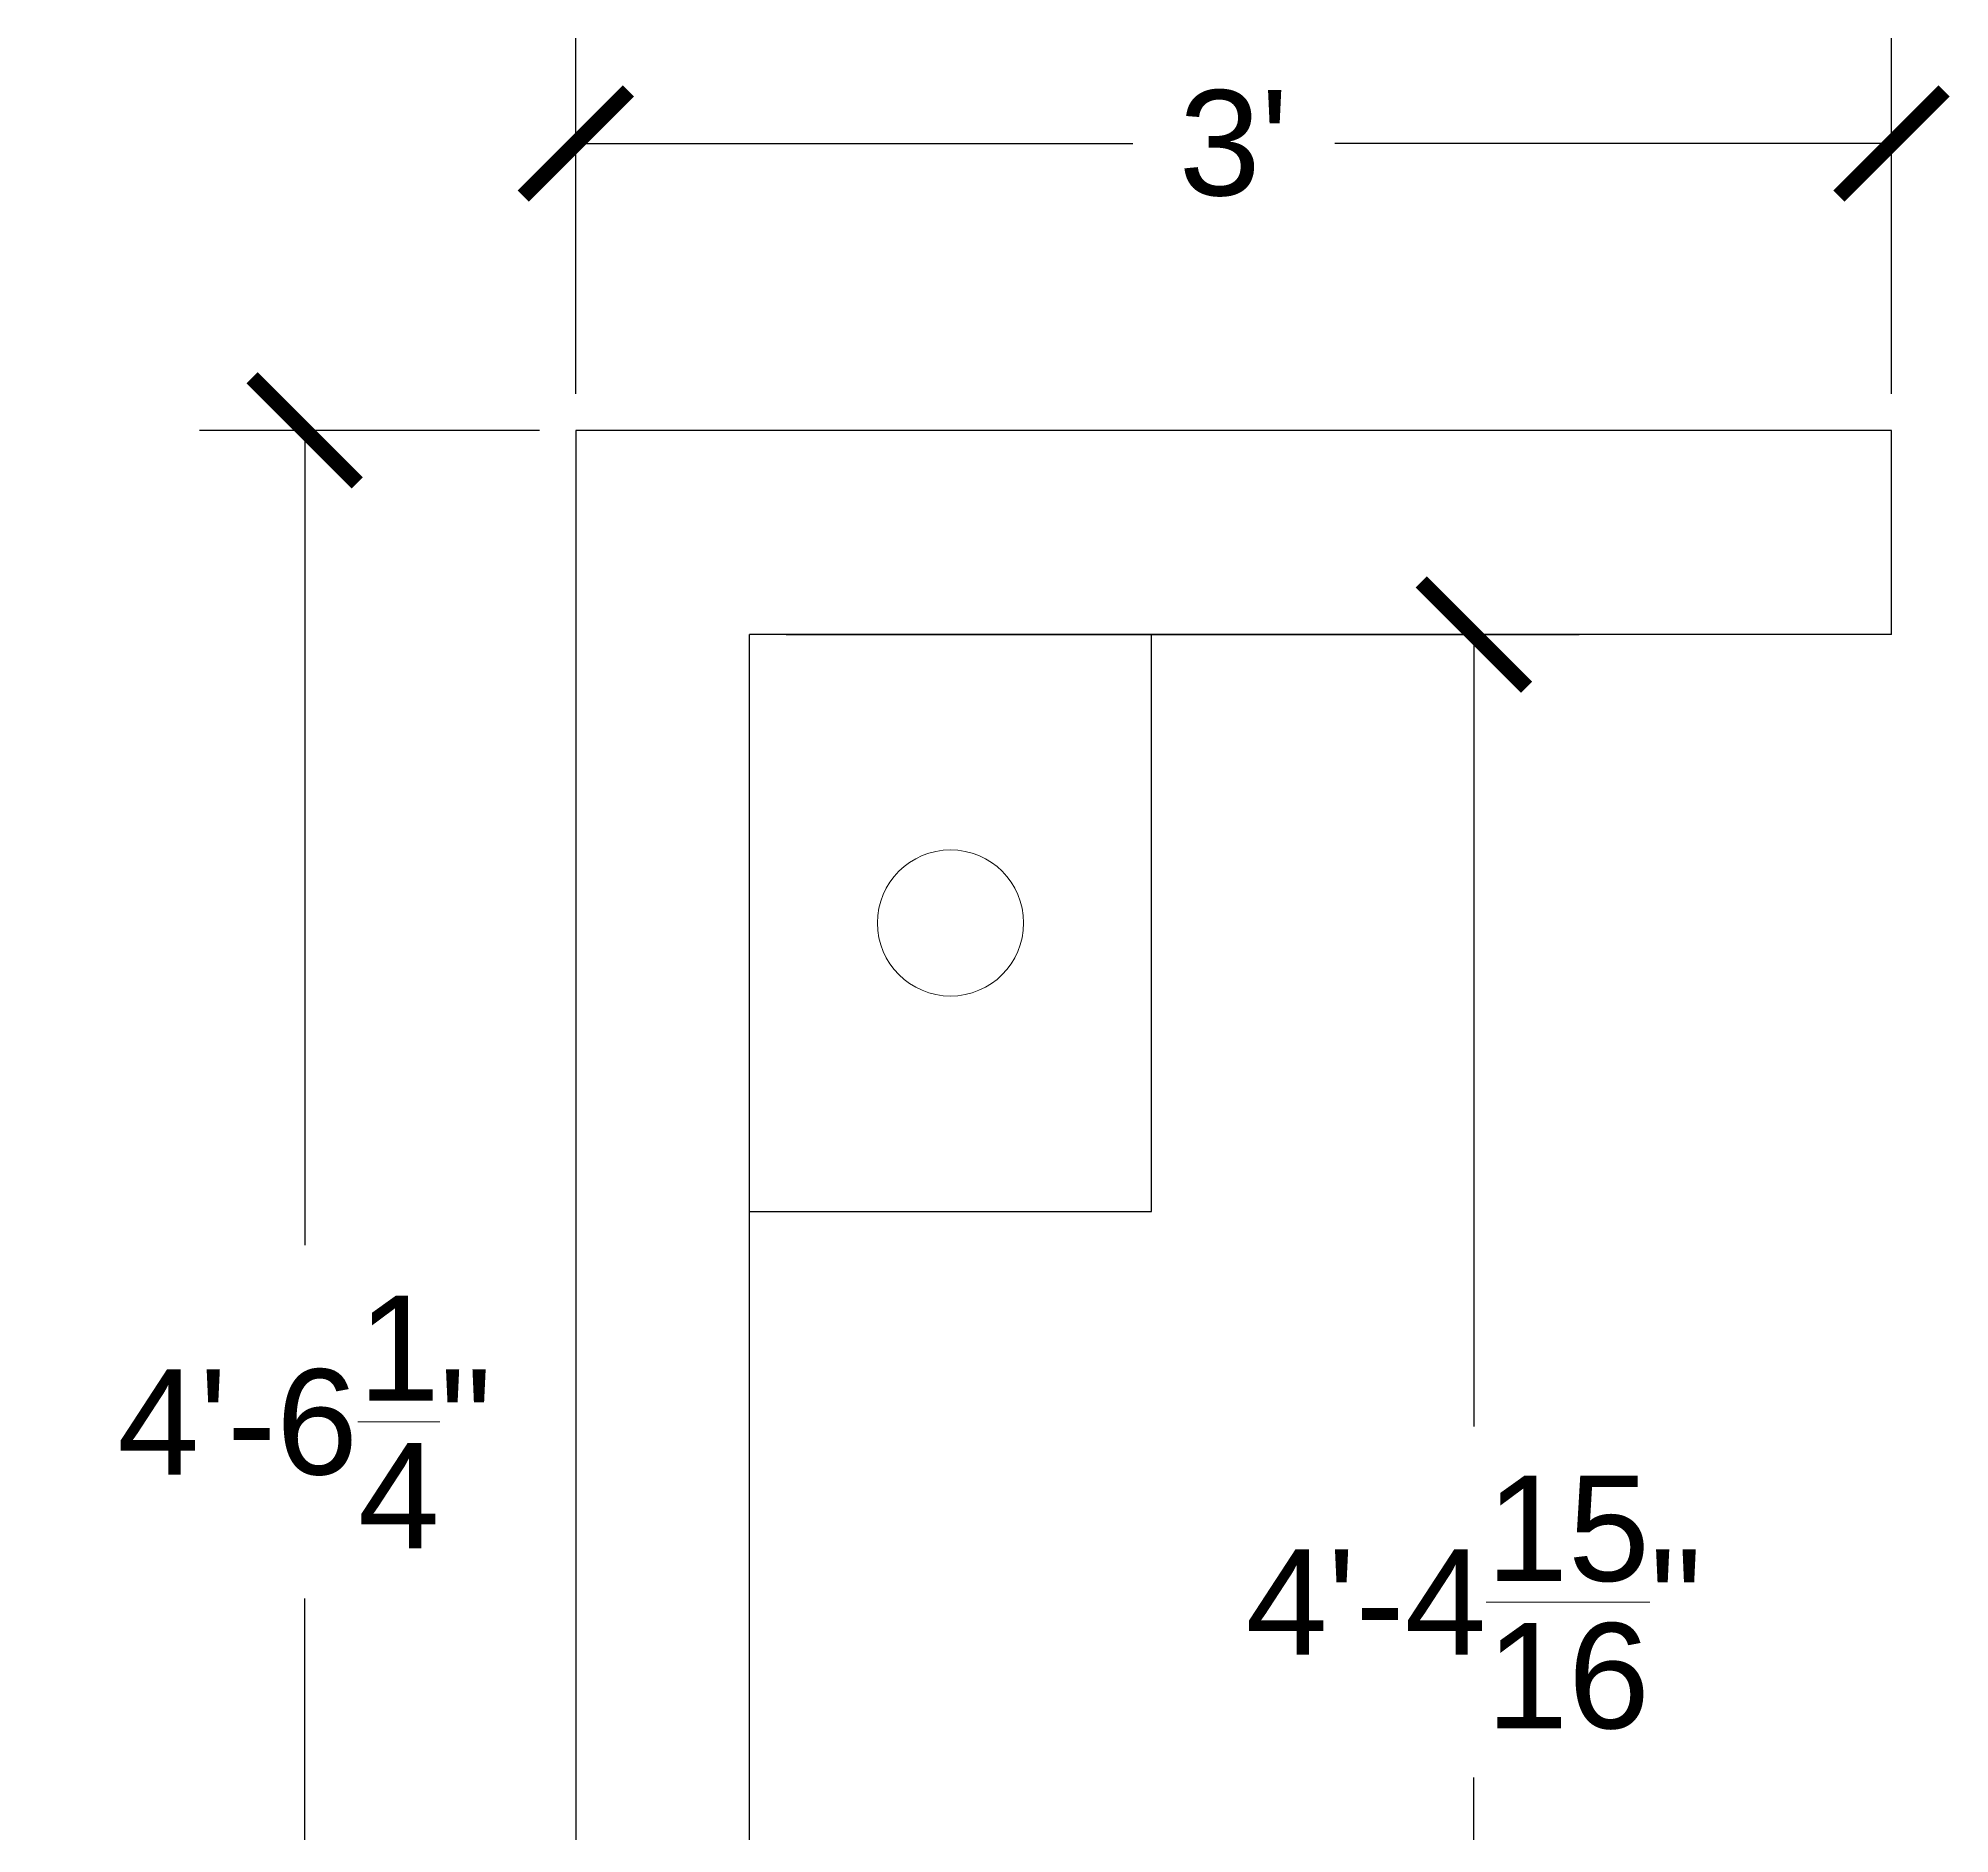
# Model space of a CAD drawing. Header units: inches. Extents: x -489 to -18, y 573 to 1091.
# Drawn here: x -289.1 to -236.8, y 622.2 to 671.3 of the extents above; entities that cross this region are included whole.
import ezdxf

# ---------------------------------------------------------------- set-up
doc = ezdxf.new("R2010")
doc.units = ezdxf.units.IN
doc.header["$MEASUREMENT"] = 0
doc.layers.get('0').update_dxf_attribs({"color": 1, "lineweight": 9})
doc.layers.add('A101-Dimensions', color=7, linetype='Continuous', lineweight=9)
doc.layers.add('A101-Floorplan-1st-floor', color=7, linetype='Continuous', lineweight=9)
doc.styles.add('Annotative', font='Arial.ttf')
doc.dimstyles.new('Annotative', dxfattribs={"dimtxt": 0.18, "dimasz": 0.18, "dimexe": 0.18, "dimexo": 0.0625, "dimgap": 0.09, "dimtad": 0, "dimtih": 1, "dimtoh": 1, "dimdec": 4, "dimzin": 0, "dimdsep": 46, "dimlunit": 4, "dimtxsty": 'Annotative', "dimblk": 'ARCHTICK', "dimblk1": 'ARCHTICK', "dimblk2": 'ARCHTICK', "dimcen": 0.09, "dimadec": 0, "dimazin": 0, "dimtfac": 1, "dimtdec": 4, "dimtofl": 0, "dimtmove": 0, "dimatfit": 3, "dimldrblk": 'ARCHTICK', "dimfxl": 1, "dimtolj": 1, "dimtzin": 0, "dimarcsym": 0})

# ---------------------------------------------------------------- blocks, each defined once
blk = doc.blocks.new('_ArchTick')
at = {"color": 0, "linetype": 'ByBlock', "lineweight": 30, "const_width": 0.15}
blk.add_lwpolyline([(-0.5, -0.5), (0.5, 0.5)], dxfattribs=at)
blk = doc.blocks.new('*D488')
at = {"layer": 'A101-Dimensions', "color": 0, "lineweight": -2, "transparency": 16777216}
for p, q in [((-268.631, 655.001), (-246.93, 655.001)), ((-249.81, 655.001), (-249.81, 633.333)), ((-249.81, 602.064), (-249.81, 623.733)), ((-268.631, 602.064), (-246.93, 602.064))]:
    blk.add_line(p, q, dxfattribs=at)
at = {"layer": 'A101-Dimensions', "color": 0, "lineweight": -2, "transparency": 16777216, "xscale": 2.88, "yscale": 2.88, "zscale": 2.88}
for p, rotation in [((-249.81, 655.001), 90), ((-249.81, 602.064), 270)]:
    blk.add_blockref('_ArchTick', p, dxfattribs=dict(at, rotation=rotation))
at = {"layer": 'A101-Dimensions', "color": 0, "lineweight": 5, "transparency": 16777216, "insert": (-249.81, 628.533), "char_height": 2.88, "attachment_point": 5, "style": 'Annotative'}
blk.add_mtext('\\A1;4\'-4{\\H1x;\\S15/16;}"', dxfattribs=at)
blk = doc.blocks.new('*D548')
at = {"layer": 'A101-Dimensions', "color": 0, "lineweight": -2, "transparency": 16777216}
for p, q in [((-275.381, 660.587), (-284.683, 660.587)), ((-281.803, 660.587), (-281.803, 638.292)), ((-281.803, 606.337), (-281.803, 628.631)), ((-275.381, 606.337), (-284.683, 606.337))]:
    blk.add_line(p, q, dxfattribs=at)
at = {"layer": 'A101-Dimensions', "color": 0, "lineweight": -2, "transparency": 16777216, "xscale": 2.88, "yscale": 2.88, "zscale": 2.88}
for p, rotation in [((-281.803, 660.587), 90), ((-281.803, 606.337), 270)]:
    blk.add_blockref('_ArchTick', p, dxfattribs=dict(at, rotation=rotation))
at = {"layer": 'A101-Dimensions', "color": 0, "lineweight": 5, "transparency": 16777216, "insert": (-281.803, 633.462), "char_height": 2.88, "attachment_point": 5, "style": 'Annotative'}
blk.add_mtext('\\A1;4\'-6{\\H1x;\\S1/4;}"', dxfattribs=at)
blk = doc.blocks.new('*D550')
at = {"layer": 'A101-Dimensions', "color": 0, "lineweight": -2, "transparency": 16777216}
for p, q in [((-274.381, 661.587), (-274.381, 671.314)), ((-238.381, 661.587), (-238.381, 671.314)), ((-274.381, 668.434), (-259.145, 668.434)), ((-238.381, 668.434), (-253.616, 668.434))]:
    blk.add_line(p, q, dxfattribs=at)
at = {"layer": 'A101-Dimensions', "color": 0, "lineweight": -2, "transparency": 16777216, "xscale": 2.88, "yscale": 2.88, "zscale": 2.88, "rotation": 180}
blk.add_blockref('_ArchTick', (-274.381, 668.434), dxfattribs=at)
at = {"layer": 'A101-Dimensions', "color": 0, "lineweight": -2, "transparency": 16777216, "xscale": 2.88, "yscale": 2.88, "zscale": 2.88}
blk.add_blockref('_ArchTick', (-238.381, 668.434), dxfattribs=at)
at = {"layer": 'A101-Dimensions', "color": 0, "lineweight": 5, "transparency": 16777216, "insert": (-256.381, 668.434), "char_height": 2.88, "attachment_point": 5, "style": 'Annotative'}
blk.add_mtext("\\A1;3'", dxfattribs=at)

msp = doc.modelspace()

# ---------------------------------------------------------------- linework, layer by layer
at = {"layer": 'A101-Floorplan-1st-floor', "lineweight": -3}
for p, q in [((-238.38059, 660.58661), (-274.38059, 660.58661)), ((-274.38059, 660.58661), (-274.38059, 606.33661)), ((-238.38059, 655.00133), (-238.38059, 660.58661)), ((-238.38059, 655.00133), (-269.63059, 655.00133)), ((-269.63059, 602.06383), (-269.63059, 655.00133)), ((-258.63059, 639.22008), (-258.63059, 655.00133)), ((-269.63059, 639.22008), (-258.63059, 639.22008))]:
    msp.add_line(p, q, dxfattribs=at)
at = {"layer": 'A101-Floorplan-1st-floor', "lineweight": 5}
msp.add_circle((-264.13059, 647.11071), 2, dxfattribs=at)

# ---------------------------------------------------------------- dimensions: what is measured, and where the dimension line sits
at = {"layer": 'A101-Dimensions', "lineweight": 5}
dim = msp.add_linear_dim(base=(-274.38059, 668.43442), p1=(-238.38059, 660.58661), p2=(-274.38059, 660.58661), dimstyle='Annotative', dxfattribs=at)
dim.commit()
dim.dimension.update_dxf_attribs({"geometry": '*D550', "text_midpoint": (-256.38059, 668.43442)})
dim = msp.add_linear_dim(base=(-281.80335, 606.33661), p1=(-274.38059, 660.58661), p2=(-274.38059, 606.33661), angle=90, dimstyle='Annotative', dxfattribs=at)
dim.commit()
dim.dimension.update_dxf_attribs({"geometry": '*D548', "text_midpoint": (-281.80335, 633.46161)})
dim = msp.add_linear_dim(base=(-249.81014, 655.00133), p1=(-269.63059, 602.06383), p2=(-269.63059, 655.00133), angle=90, dimstyle='Annotative', override={"dimtxsty": 'Annotative'}, dxfattribs=at)
dim.commit()
dim.dimension.update_dxf_attribs({"geometry": '*D488', "text_midpoint": (-249.81014, 628.53258)})

doc.saveas('drawing.dxf')
